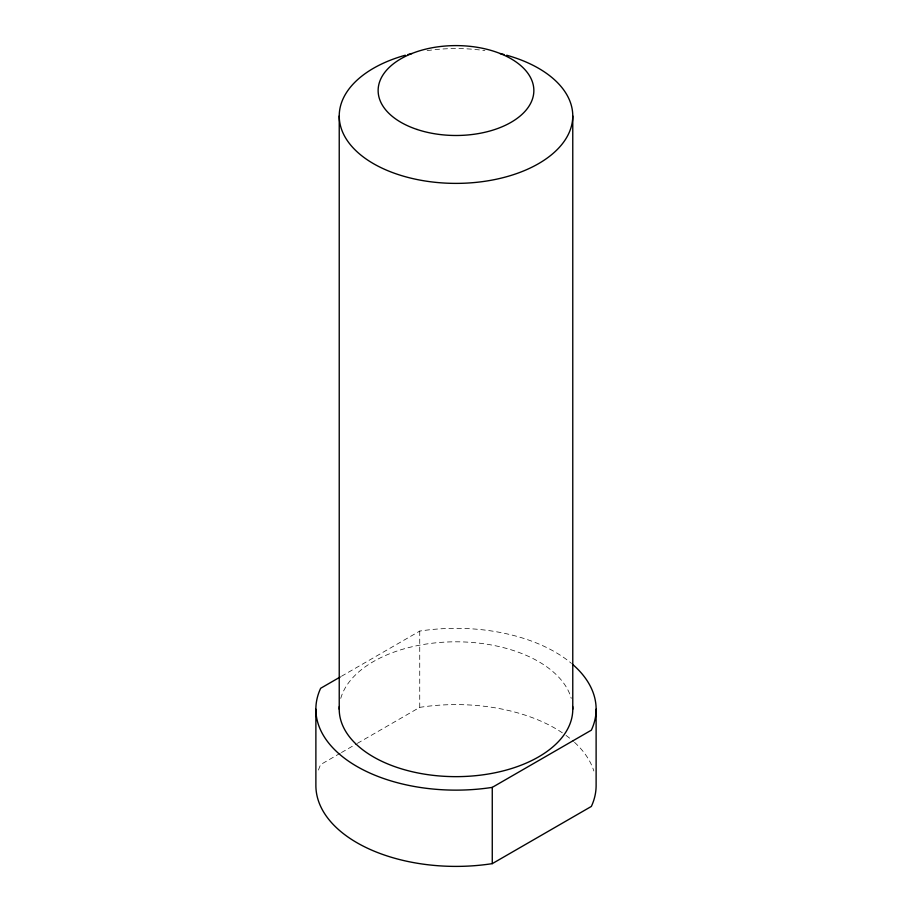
<?xml version="1.0" encoding="UTF-8"?>
<svg xmlns="http://www.w3.org/2000/svg" width="912" height="912" viewBox="0 0 912 912"><rect width="100%" height="100%" fill="white"/><g stroke="black" fill="none" stroke-linecap="round" stroke-linejoin="round"><path stroke-width="0.68" stroke-dasharray="4.56 3.42" d="M341.441 676.282L419.737 631.081A140.117 80.894 0 0 1 571.493 663.423M340.222 753.266L320.648 764.564A140.117 80.894 0 0 0 318.151 771.005M341.441 752.56L356.125 744.078M357.344 743.371L419.737 707.359A140.117 80.894 0 0 1 564.881 734.582M419.737 631.081L419.737 707.359M566.033 735.414A140.117 80.894 0 0 1 573.534 741.456M574.526 742.345A140.117 80.894 0 0 1 593.849 771.005M340.746 698.398A116.77 67.42 0 0 1 456 641.809A116.77 67.42 0 0 1 571.254 698.398M427.112 50.65A116.77 67.42 0 0 1 484.888 50.65"/><path stroke-width="1.37" d="M340.222 676.989L320.648 688.286A140.117 80.894 0 0 0 492.263 787.375L591.352 730.17A140.117 80.894 0 0 0 572.531 664.301M315.883 709.228L315.883 785.506A140.117 80.894 0 0 0 492.263 863.641L591.352 806.436A140.117 80.894 0 0 0 596.117 785.506L596.117 709.228M572.77 115.972L572.77 709.228M492.263 787.375L492.263 863.641M339.23 115.972L339.23 709.228M572.679 706.526A116.77 67.42 0 0 1 456 776.648A116.77 67.42 0 0 1 339.321 706.526M506.696 55.233A116.77 67.42 0 0 1 547.291 158.004A116.77 67.42 0 0 1 364.709 158.004A116.77 67.42 0 0 1 405.304 55.233M407.96 54.526A116.77 67.42 0 0 1 411.996 53.523M500.004 53.523A116.77 67.42 0 0 1 504.04 54.526M417.08 129.47A77.851 44.939 0 0 0 533.851 90.539A77.851 44.939 0 0 0 417.08 51.619A77.851 44.939 0 0 0 417.08 129.47"/></g></svg>
